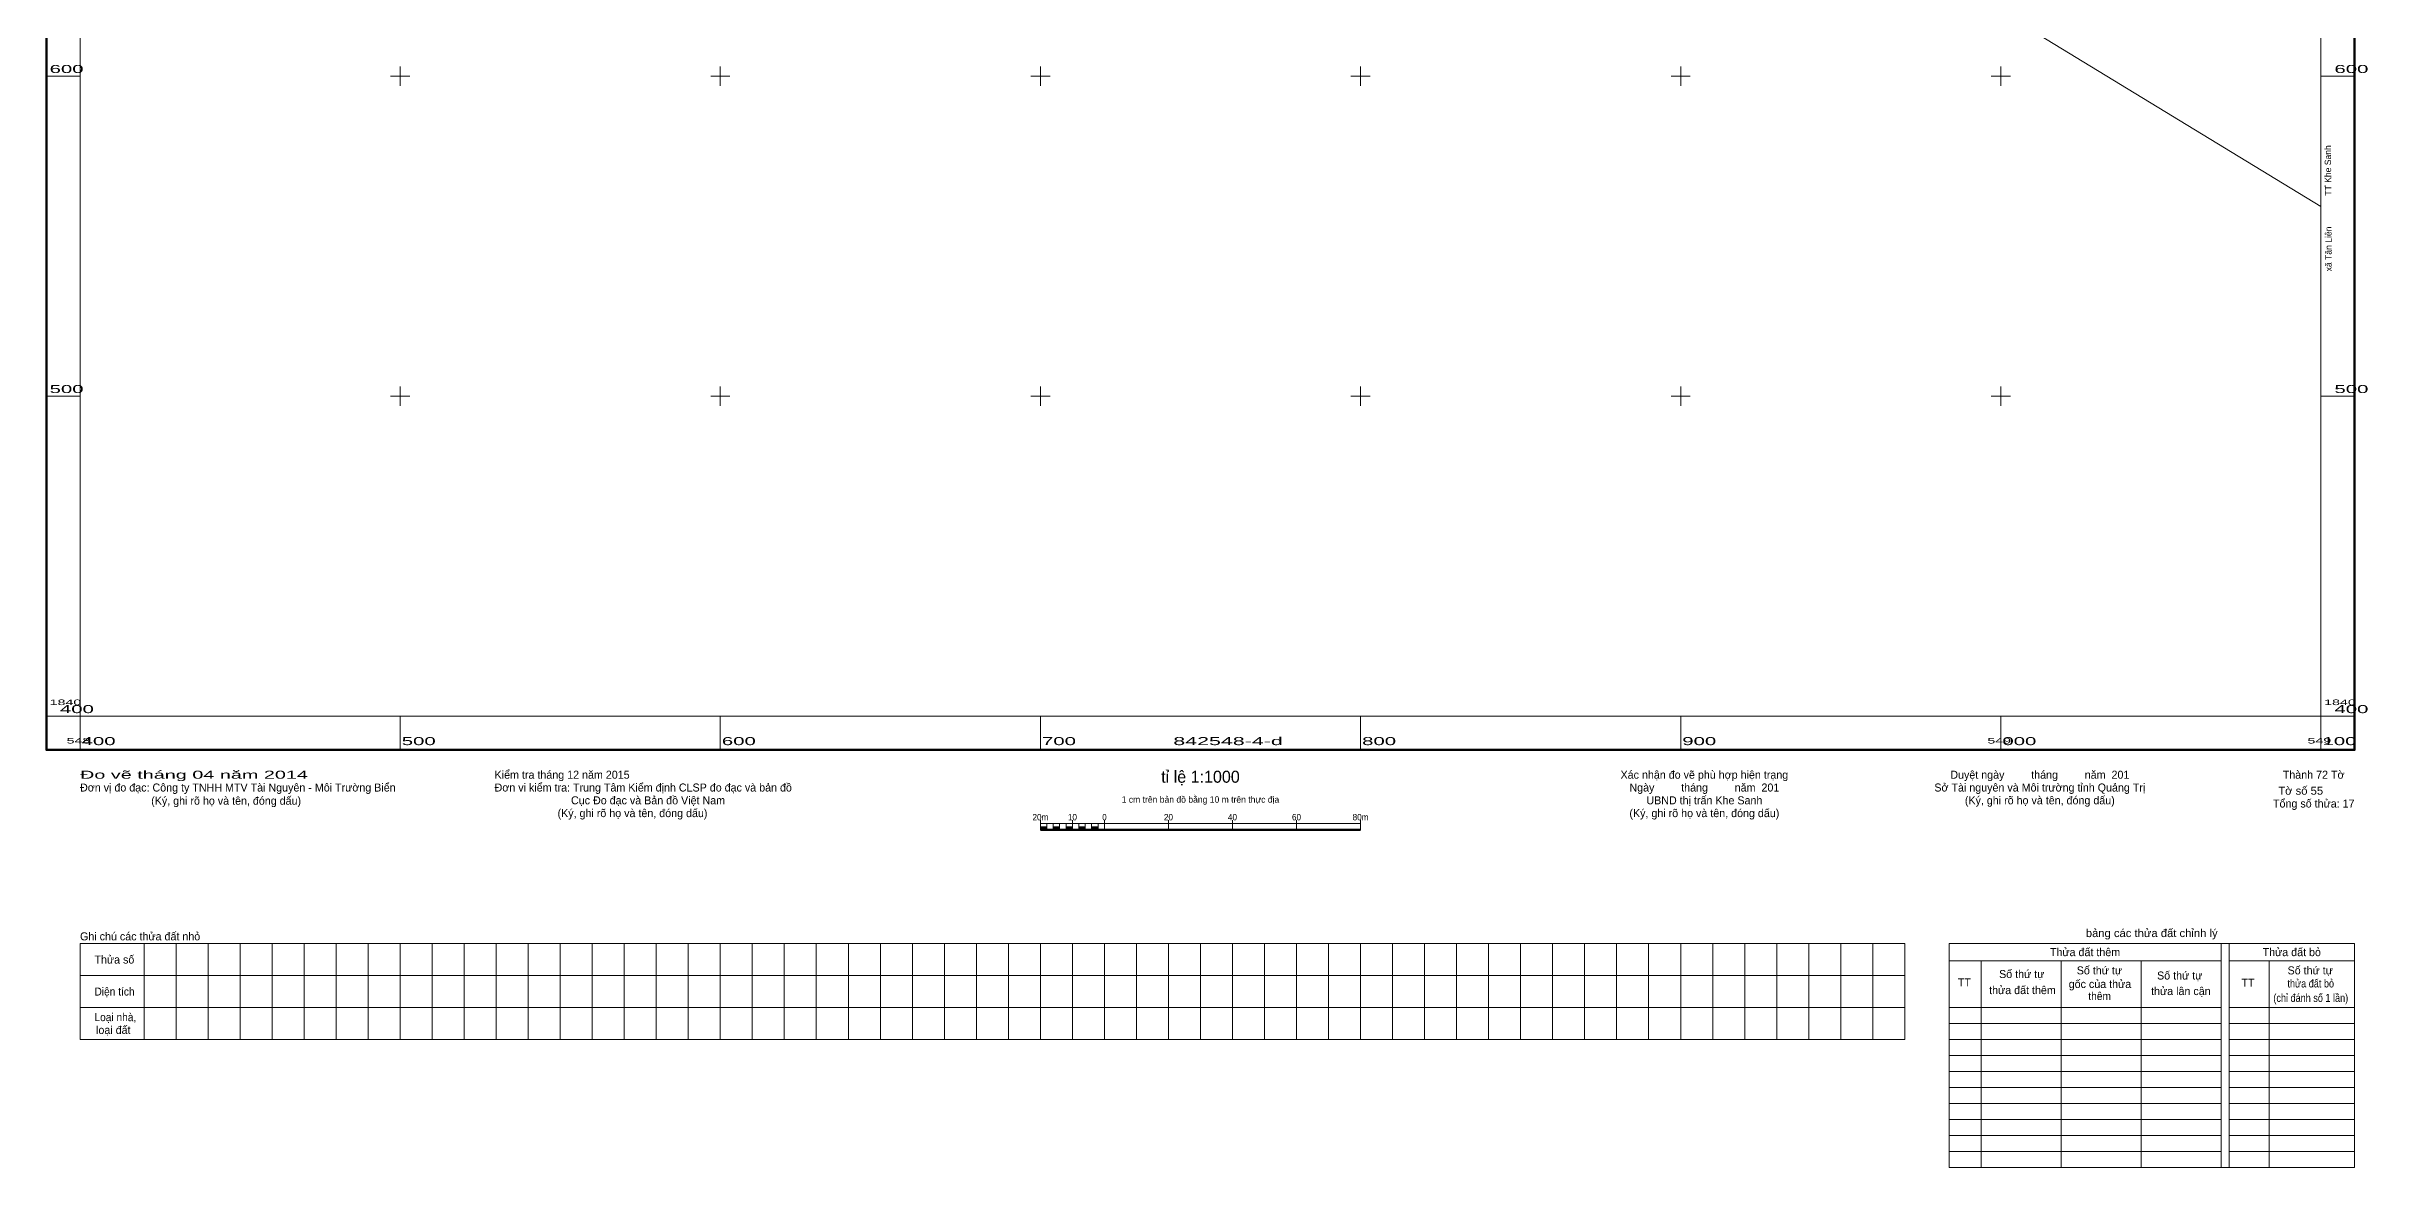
# Model space of a CAD drawing. Header units: metres. Extents: x 548390 to 549118, y 1840259 to 1841146.
# Drawn here: x 548390 to 549115, y 1840259 to 1840609 of the extents above; entities that cross this region are included whole.
import ezdxf
from ezdxf.enums import TextEntityAlignment as Align

# ---------------------------------------------------------------- set-up
doc = ezdxf.new("R2010")
doc.units = ezdxf.units.M
doc.header["$LTSCALE"] = 0.8
doc.layers.add('12', color=7, linetype='Continuous')
doc.layers.add('28', color=7, linetype='Continuous')
for name, color, linetype, lineweight in [('23', 7, 'Continuous', 13), ('46', 7, 'Continuous', 13), ('63', 7, 'Continuous', 13)]:
    doc.layers.add(name, color=color, linetype=linetype, lineweight=lineweight)

msp = doc.modelspace()

# ---------------------------------------------------------------- hatches: boundary and pattern name
at = {"layer": '23'}
for points in [[(548700, 1840364.5), (548700, 1840365.5), (548702, 1840365.5), (548702, 1840364.5)], [(548704, 1840364.5), (548704, 1840365.5), (548706, 1840365.5), (548706, 1840364.5)], [(548708, 1840364.5), (548708, 1840365.5), (548710, 1840365.5), (548710, 1840364.5)], [(548712, 1840364.5), (548712, 1840365.5), (548714, 1840365.5), (548714, 1840364.5)], [(548716, 1840364.5), (548716, 1840365.5), (548718, 1840365.5), (548718, 1840364.5)]]:
    msp.add_hatch(color=256, dxfattribs=at).paths.add_polyline_path(points)

# ---------------------------------------------------------------- linework, layer by layer
for p, q in [((548700, 1840364.5), (548700, 1840367.5)), ((548700, 1840366.5), (548800, 1840366.5)), ((548702, 1840364.5), (548702, 1840366.5)), ((548704, 1840364.5), (548704, 1840366.5)), ((548706, 1840364.5), (548706, 1840366.5)), ((548708, 1840364.5), (548708, 1840366.5)), ((548710, 1840364.5), (548710, 1840367.5)), ((548710, 1840364.5), (548710, 1840366.5)), ((548712, 1840364.5), (548712, 1840366.5)), ((548714, 1840364.5), (548714, 1840366.5)), ((548716, 1840364.5), (548716, 1840366.5)), ((548718, 1840364.5), (548718, 1840366.5)), ((548720, 1840364.5), (548720, 1840367.5)), ((548740, 1840364.5), (548740, 1840367.5)), ((548760, 1840364.5), (548760, 1840367.5)), ((548780, 1840364.5), (548780, 1840367.5)), ((548800, 1840364.5), (548800, 1840367.5)), ((548420, 1840329), (548420, 1840299)), ((548430, 1840329), (548430, 1840299)), ((548440, 1840329), (548440, 1840299)), ((548450, 1840329), (548450, 1840299)), ((548460, 1840329), (548460, 1840299)), ((548470, 1840329), (548470, 1840299)), ((548480, 1840329), (548480, 1840299)), ((548490, 1840329), (548490, 1840299)), ((548500, 1840329), (548500, 1840299)), ((548510, 1840329), (548510, 1840299)), ((548520, 1840329), (548520, 1840299)), ((548530, 1840329), (548530, 1840299)), ((548540, 1840329), (548540, 1840299)), ((548550, 1840329), (548550, 1840299)), ((548560, 1840329), (548560, 1840299)), ((548570, 1840329), (548570, 1840299)), ((548580, 1840329), (548580, 1840299)), ((548590, 1840329), (548590, 1840299)), ((548600, 1840329), (548600, 1840299)), ((548610, 1840329), (548610, 1840299)), ((548620, 1840329), (548620, 1840299)), ((548630, 1840329), (548630, 1840299)), ((548640, 1840329), (548640, 1840299)), ((548650, 1840329), (548650, 1840299)), ((548660, 1840329), (548660, 1840299)), ((548670, 1840329), (548670, 1840299)), ((548680, 1840329), (548680, 1840299)), ((548690, 1840329), (548690, 1840299)), ((548700, 1840329), (548700, 1840299)), ((548710, 1840329), (548710, 1840299)), ((548720, 1840329), (548720, 1840299)), ((548730, 1840329), (548730, 1840299)), ((548740, 1840329), (548740, 1840299)), ((548750, 1840329), (548750, 1840299)), ((548760, 1840329), (548760, 1840299)), ((548770, 1840329), (548770, 1840299)), ((548780, 1840329), (548780, 1840299)), ((548790, 1840329), (548790, 1840299)), ((548800, 1840329), (548800, 1840299)), ((548810, 1840329), (548810, 1840299)), ((548820, 1840329), (548820, 1840299)), ((548830, 1840329), (548830, 1840299)), ((548840, 1840329), (548840, 1840299)), ((548850, 1840329), (548850, 1840299)), ((548860, 1840329), (548860, 1840299)), ((548870, 1840329), (548870, 1840299)), ((548880, 1840329), (548880, 1840299)), ((548890, 1840329), (548890, 1840299)), ((548900, 1840329), (548900, 1840299)), ((548910, 1840329), (548910, 1840299)), ((548920, 1840329), (548920, 1840299)), ((548930, 1840329), (548930, 1840299)), ((548940, 1840329), (548940, 1840299)), ((548950, 1840329), (548950, 1840299)), ((548960, 1840329), (548960, 1840299)), ((548970, 1840329), (548970, 1840299)), ((548983.84, 1840329), (549110.5, 1840329)), ((548983.84, 1840329), (548983.84, 1840259)), ((549068.84, 1840329), (549068.84, 1840259)), ((549071.34, 1840329), (549071.34, 1840259)), ((549110.5, 1840329), (549110.5, 1840259)), ((548983.84, 1840323.63), (549068.84, 1840323.63)), ((548993.84, 1840323.63), (548993.84, 1840259)), ((549018.84, 1840323.63), (549018.84, 1840259)), ((549043.84, 1840323.63), (549043.84, 1840259)), ((549071.34, 1840323.63), (549110.5, 1840323.63)), ((549083.84, 1840323.63), (549083.84, 1840259)), ((548400, 1840319), (548970, 1840319)), ((548400, 1840309), (548970, 1840309)), ((548983.84, 1840309), (549068.84, 1840309)), ((549071.34, 1840309), (549110.5, 1840309)), ((548983.84, 1840304), (549068.84, 1840304)), ((548983.84, 1840299), (549068.84, 1840299)), ((549071.34, 1840304), (549110.5, 1840304)), ((549071.34, 1840299), (549110.5, 1840299)), ((548983.84, 1840294), (549068.84, 1840294)), ((549071.34, 1840294), (549110.5, 1840294)), ((548983.84, 1840289), (549068.84, 1840289)), ((548983.84, 1840284), (549068.84, 1840284)), ((549071.34, 1840289), (549110.5, 1840289)), ((549071.34, 1840284), (549110.5, 1840284)), ((548983.84, 1840279), (549068.84, 1840279)), ((549110.5, 1840279), (549071.34, 1840279)), ((548983.84, 1840274), (549068.84, 1840274)), ((548983.84, 1840269), (549068.84, 1840269)), ((549071.34, 1840274), (549110.5, 1840274)), ((549110.5, 1840269), (549071.34, 1840269)), ((548983.84, 1840264), (549068.84, 1840264)), ((549071.34, 1840264), (549110.5, 1840264)), ((548983.84, 1840259), (549068.84, 1840259)), ((549068.84, 1840259), (549071.34, 1840259)), ((549110.5, 1840259), (549071.34, 1840259))]:
    msp.add_line(p, q, dxfattribs=at)
at = {"layer": '23', "lineweight": 53}
msp.add_line((548700, 1840364.5), (548800, 1840364.5), dxfattribs=at)
at = {"layer": '23'}
for points in [[(548700, 1840364.5), (548700, 1840365.5), (548702, 1840365.5), (548702, 1840364.5)], [(548704, 1840364.5), (548704, 1840365.5), (548706, 1840365.5), (548706, 1840364.5)], [(548708, 1840364.5), (548708, 1840365.5), (548710, 1840365.5), (548710, 1840364.5)], [(548712, 1840364.5), (548712, 1840365.5), (548714, 1840365.5), (548714, 1840364.5)], [(548716, 1840364.5), (548716, 1840365.5), (548718, 1840365.5), (548718, 1840364.5)]]:
    msp.add_lwpolyline(points, close=True, dxfattribs=at)
msp.add_lwpolyline([(548970, 1840299), (548400, 1840299), (548400, 1840329), (548970, 1840329)], dxfattribs=at)
at = {"layer": '46'}
msp.add_lwpolyline([(549100, 1840559.28), (549007.29, 1840615.75), (548809.36, 1840745.54), (548736.62, 1840812.48)], dxfattribs=at)
at = {"layer": '63'}
for p, q in [((548500, 1840597), (548500, 1840603)), ((548600, 1840597), (548600, 1840603)), ((548700, 1840597), (548700, 1840603)), ((548800, 1840597), (548800, 1840603)), ((548900, 1840597), (548900, 1840603)), ((549000, 1840597), (549000, 1840603)), ((548400, 1840600), (548389.5, 1840600)), ((548497, 1840600), (548503, 1840600)), ((548597, 1840600), (548603, 1840600)), ((548697, 1840600), (548703, 1840600)), ((548797, 1840600), (548803, 1840600)), ((548897, 1840600), (548903, 1840600)), ((548997, 1840600), (549003, 1840600)), ((549100, 1840600), (549110.5, 1840600)), ((548500, 1840497), (548500, 1840503)), ((548600, 1840497), (548600, 1840503)), ((548700, 1840497), (548700, 1840503)), ((548800, 1840497), (548800, 1840503)), ((548900, 1840497), (548900, 1840503)), ((549000, 1840497), (549000, 1840503)), ((548400, 1840500), (548389.5, 1840500)), ((548497, 1840500), (548503, 1840500)), ((548597, 1840500), (548603, 1840500)), ((548697, 1840500), (548703, 1840500)), ((548797, 1840500), (548803, 1840500)), ((548897, 1840500), (548903, 1840500)), ((548997, 1840500), (549003, 1840500)), ((549100, 1840500), (549110.5, 1840500)), ((548400, 1840400), (548389.5, 1840400)), ((548400, 1840400), (548400, 1840389.5)), ((548500, 1840400), (548500, 1840389.5)), ((548600, 1840400), (548600, 1840389.5)), ((548700, 1840400), (548700, 1840389.5)), ((548800, 1840400), (548800, 1840389.5)), ((548900, 1840400), (548900, 1840389.5)), ((549000, 1840400), (549000, 1840389.5)), ((549100, 1840400), (549100, 1840389.5)), ((549100, 1840400), (549110.5, 1840400))]:
    msp.add_line(p, q, dxfattribs=at)
at = {"layer": '63', "lineweight": 158}
msp.add_lwpolyline([(548389.5, 1841110.5), (549110.5, 1841110.5), (549110.5, 1840389.5), (548389.5, 1840389.5)], close=True, dxfattribs=at)
at = {"layer": '63'}
msp.add_lwpolyline([(548400, 1841100), (549100, 1841100), (549100, 1840400), (548400, 1840400)], close=True, dxfattribs=at)

# ---------------------------------------------------------------- texts
at = {"layer": '12'}
msp.add_text('D', height=0.00096, dxfattribs=at).set_placement((548923.221, 1840582.8), align=Align.CENTER)
at = {"layer": '23'}
for s, p in [('Đơn vị đo đạc: Công ty TNHH MTV Tài Nguyên - Môi Trường Biển', (548400, 1840376.5)), ('Đơn vi kiểm tra: Trung Tâm Kiểm định CLSP đo đạc và bản đồ', (548529.5, 1840376.5)), ('Kiểm tra tháng 12 năm 2015', (548529.5, 1840380.5)), ('(Ký, ghi rõ họ và tên, đóng dấu)', (548549.16, 1840368.5)), ('Cục Đo đạc và Bản đồ Việt Nam', (548553.37, 1840372.5)), ('Ghi chú các thửa đất nhỏ', (548400, 1840330)), ('Thửa số', (548404.5, 1840322.75)), ('loại đất', (548405, 1840300.75))]:
    msp.add_text(s, height=2.5, dxfattribs=at).set_placement(p)
for s, width, p in [('Đo vẽ tháng 04 năm 2014', 1.85, (548400, 1840380.5)), ('Diện tích', 0.95, (548404.5, 1840312.75)), ('Loại nhà,', 0.95, (548404.5, 1840304.75))]:
    msp.add_text(s, height=2.5, dxfattribs=dict(at, width=width)).set_placement(p)
for s, height, p in [('tỉ lệ 1:1000', 3.75, (548750, 1840379.25)), ('Xác nhận đo vẽ phù hợp hiện trạng', 2.5, (548907.405, 1840380.5)), ('Ngày         tháng         năm  201', 2.5, (548907.405, 1840376.5)), ('Sở Tài nguyên và Môi trường tỉnh Quảng Trị', 2.5, (549012.185, 1840376.5)), ('Duyệt ngày         tháng         năm  201', 2.5, (549012.195, 1840380.5)), ('(Ký, ghi rõ họ và tên, đóng dấu)', 2.5, (548445.64, 1840372.38)), ('1 cm trên bản đồ bằng 10 m trên thực địa', 2, (548749.995, 1840373)), ('(Ký, ghi rõ họ và tên, đóng dấu)', 2.5, (548907.4, 1840368.5)), ('UBND thị trấn Khe Sanh', 2.5, (548907.405, 1840372.5)), ('(Ký, ghi rõ họ và tên, đóng dấu)', 2.5, (549012.19, 1840372.5)), ('Thửa đất thêm', 2.5, (549026.32, 1840325.06)), ('Thửa đất bỏ', 2.5, (549090.895, 1840325.06)), ('Số thứ tự', 2.5, (549006.54, 1840318.22)), ('Số thứ tự', 2.5, (549030.8, 1840319.36)), ('Số thứ tự', 2.5, (549055.89, 1840317.76)), ('Số thứ tự', 2.5, (549096.65, 1840319.36)), ('TT', 2.5, (548988.63, 1840315.64)), ('thửa đất thêm', 2.5, (549006.765, 1840313.2)), ('gốc của thửa', 2.5, (549030.975, 1840315.11)), ('thửa lân cận', 2.5, (549056.25, 1840312.9)), ('TT', 2.5, (549077.23, 1840315.52))]:
    msp.add_text(s, height=height, dxfattribs=at).set_placement(p, align=Align.CENTER)
for s, height, width, p in [('20m', 2, 0.95, (548700, 1840367.5)), ('10', 2, 0.95, (548709.995, 1840367.5)), ('0', 2, 0.9, (548720, 1840367.5)), ('20', 2, 0.95, (548739.995, 1840367.5)), ('40', 2, 0.95, (548759.995, 1840367.5)), ('60', 2, 0.95, (548779.995, 1840367.5)), ('80m', 2, 0.95, (548800, 1840367.5)), ('bảng các thửa đất chỉnh lý', 2.5, 1.05, (549047.145, 1840331.02)), ('thêm', 2.5, 0.95, (549030.875, 1840311.34)), ('(chỉ đánh số 1 lần)', 2.5, 0.85, (549096.83, 1840310.77)), ('thửa đất bỏ', 2.5, 0.85, (549096.82, 1840315.28))]:
    msp.add_text(s, height=height, dxfattribs=dict(at, width=width)).set_placement(p, align=Align.CENTER)
at = {"layer": '28'}
msp.add_text('xã Tân Liên             TT Khe Sanh', height=2, rotation=90.355, dxfattribs=at).set_placement((549103.261, 1840558.734), align=Align.CENTER)
at = {"layer": '63', "width": 1.9}
for s, height, p in [('600', 2.5, (548390.5, 1840601)), ('500', 2.5, (548390.5, 1840501)), ('1840', 1.75, (548390.5, 1840403.5)), ('1840', 1.75, (549101, 1840403.5)), ('400', 2.5, (548400.5, 1840391)), ('500', 2.5, (548500.5, 1840391)), ('600', 2.5, (548600.5, 1840391)), ('700', 2.5, (548700.5, 1840391)), ('800', 2.5, (548800.5, 1840391)), ('900', 2.5, (548900.5, 1840391)), ('000', 2.5, (549000.5, 1840391)), ('100', 2.5, (549100.5, 1840391))]:
    msp.add_text(s, height=height, dxfattribs=at).set_placement(p)
at = {"layer": '63'}
for s, height, width, p in [('600', 2.5, 1.9, (549114.82, 1840601)), ('500', 2.5, 1.9, (549114.82, 1840501)), ('400', 2.5, 1.9, (548404.32, 1840401)), ('400', 2.5, 1.9, (549114.82, 1840401)), ('548', 1.75, 1.9, (548403.22, 1840391.5)), ('549', 1.75, 1.9, (549003.22, 1840391.5)), ('549', 1.75, 1.9, (549103.22, 1840391.5)), ('Tờ số 55', 2.5, 1.05, (549100.68, 1840375.5))]:
    msp.add_text(s, height=height, dxfattribs=dict(at, width=width)).set_placement(p, align=Align.RIGHT)
at = {"layer": '63', "width": 2}
msp.add_text('842548-4-d', height=2.5, dxfattribs=at).set_placement((548758.61, 1840391), align=Align.CENTER)
at = {"layer": '63'}
for s, p in [('Thành 72 Tờ', (549107.37, 1840380.5)), ('Tổng số thửa: 17', (549110.5, 1840371.5))]:
    msp.add_text(s, height=2.5, dxfattribs=at).set_placement(p, align=Align.RIGHT)

doc.saveas('drawing.dxf')
